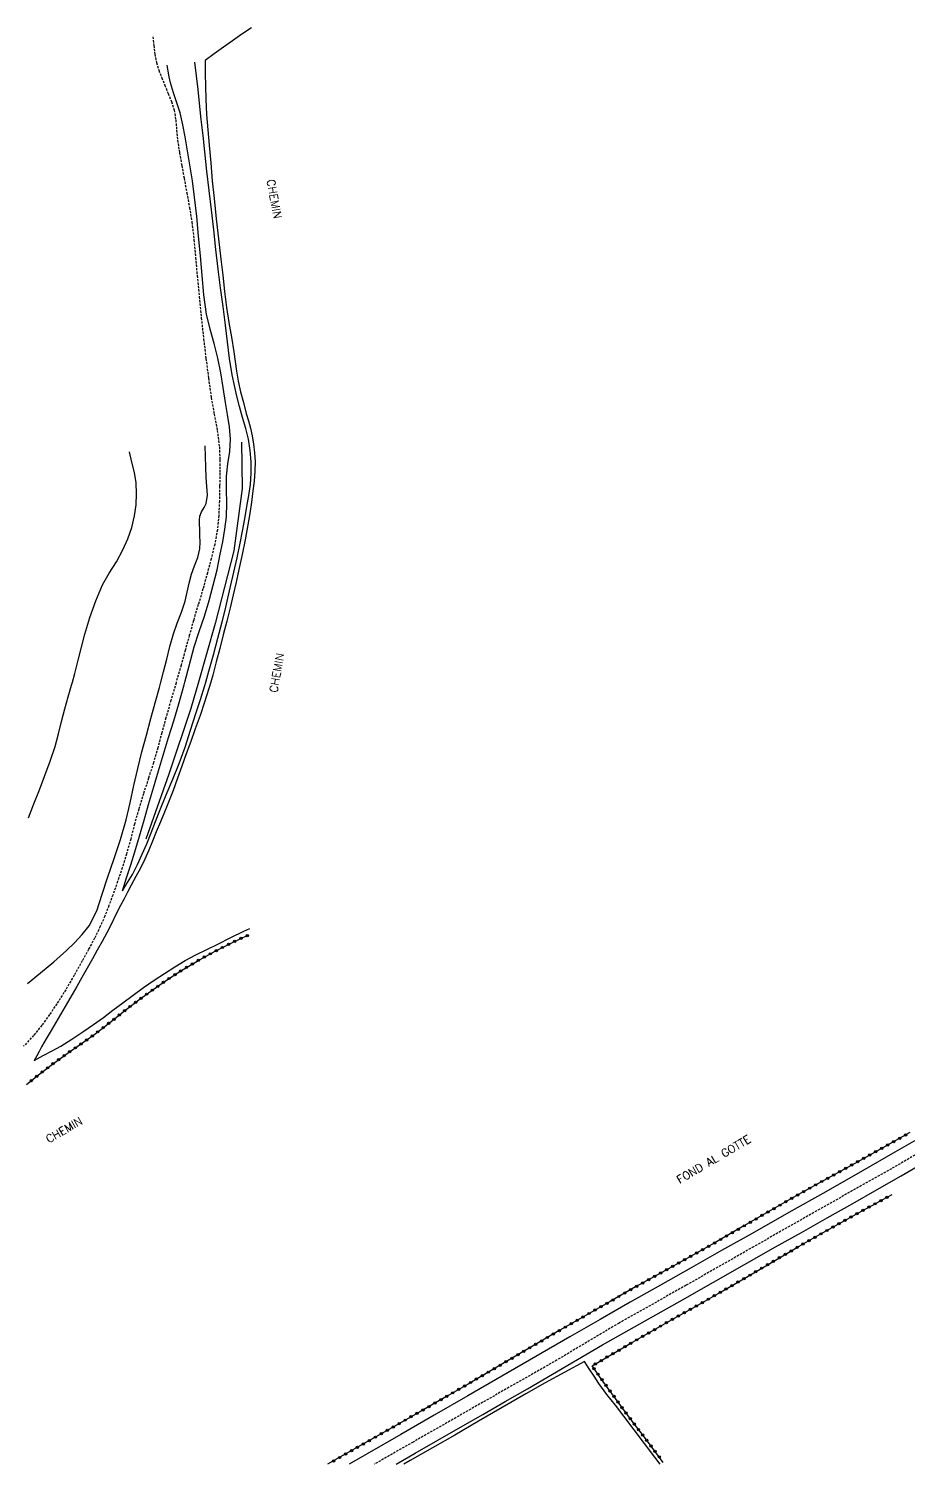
# Model space of a CAD drawing. Header units: millimetres. Extents: x 192000 to 193000, y 106000 to 107000.
# Drawn here: x 192566.7 to 192759.1, y 106000 to 106313.9 of the extents above; entities that cross this region are included whole.
import ezdxf

# ---------------------------------------------------------------- set-up
doc = ezdxf.new("R2010")
doc.units = ezdxf.units.MM
doc.linetypes.add('DASHED', pattern=[0.75, 0.5, -0.25])
doc.layers.get('0').update_dxf_attribs({"linetype": 'CONTINUOUS'})
for name, color, linetype in [('W0001', 6, 'DASHED'), ('W0008', 7, 'CONTINUOUS'), ('W0070', 7, 'DASHED'), ('W0211', 2, 'CONTINUOUS'), ('W0214', 2, 'CONTINUOUS'), ('W0300', 7, 'CONTINUOUS'), ('W0323', 7, 'CONTINUOUS'), ('W0330', 7, 'CONTINUOUS'), ('W0989', 7, 'CONTINUOUS')]:
    doc.layers.add(name, color=color, linetype=linetype)
doc.styles.get("Standard").update_dxf_attribs({"font": 'romans.shx', "width": 0.85})

# ---------------------------------------------------------------- blocks, each defined once
blk = doc.blocks.new('t323o')
at = {"color": 0, "linetype": 'Continuous'}
for radius in [0.25, 0.15]:
    blk.add_circle((0, 0), radius, dxfattribs=at)

msp = doc.modelspace()

# ---------------------------------------------------------------- linework, layer by layer
at = {"layer": 'W0001'}
msp.add_lwpolyline([(192772.22, 106074.36), (192755.39, 106064.63), (192738.38, 106055.04), (192725.24, 106047.56), (192710.5, 106039.15), (192695.82, 106030.89), (192681.57, 106022.41), (192666.01, 106013.57), (192650.78, 106004.87), (192642.23, 106000)], dxfattribs=at)
at = {"layer": 'W0008'}
for points in [[(192770.38, 106076.36), (192763.27, 106072.3), (192756.16, 106068.23), (192749.05, 106064.17), (192741.01, 106059.6), (192732.97, 106055.05), (192724.92, 106050.49), (192718.24, 106046.72), (192711.57, 106042.96), (192704.89, 106039.18), (192698.27, 106035.42), (192691.65, 106031.65), (192685.04, 106027.86), (192677.6, 106023.58), (192670.17, 106019.27), (192662.74, 106014.97), (192655.4, 106010.73), (192648.06, 106006.48), (192640.7, 106002.25), (192636.78, 106000)], [(192647.04, 106000), (192651.22, 106002.41), (192656.17, 106005.26), (192661.11, 106008.1), (192666.01, 106010.91), (192670.91, 106013.72), (192675.8, 106016.53), (192681.27, 106019.72), (192686.73, 106022.93), (192692.21, 106026.11), (192698.03, 106029.41), (192703.87, 106032.69), (192709.7, 106035.97), (192716.48, 106039.82), (192723.25, 106043.69), (192730.03, 106047.55), (192735.68, 106050.71), (192741.33, 106053.87), (192746.96, 106057.05), (192752.24, 106060.05), (192757.51, 106063.07), (192762.76, 106066.11)]]:
    msp.add_lwpolyline(points, dxfattribs=at)
at = {"layer": 'W0070'}
for points in [[(192593.84, 106312.14), (192594.04, 106310.24), (192594.25, 106308.34), (192594.6, 106306.47), (192595.13, 106304.81), (192595.78, 106303.18), (192596.43, 106301.56), (192597.17, 106299.75), (192597.9, 106297.94), (192598.49, 106296.1), (192598.85, 106293.93), (192599.03, 106291.72), (192599.24, 106289.52), (192599.67, 106286.74), (192600.16, 106283.97), (192600.66, 106281.2), (192601.25, 106278), (192601.85, 106274.8), (192602.38, 106271.59), (192602.83, 106267.7), (192603.17, 106263.8), (192603.52, 106259.9), (192603.97, 106255.27), (192604.43, 106250.65), (192604.93, 106246.03), (192605.45, 106241.76), (192606, 106237.49), (192606.61, 106233.22), (192607.24, 106229.64), (192607.92, 106226.06), (192608.38, 106222.46), (192608.5, 106219.59), (192608.5, 106216.71), (192608.44, 106213.83), (192608.38, 106210.64), (192608.25, 106207.46), (192607.94, 106204.3), (192607.36, 106201.14), (192606.59, 106198.01), (192605.77, 106194.89), (192604.8, 106191.42), (192603.75, 106187.96), (192602.73, 106184.5), (192601.81, 106181.24), (192600.91, 106177.97), (192600, 106174.71), (192598.94, 106171)], [(192598.94, 106171), (192598.9, 106170.86), (192597.78, 106167.02), (192596.68, 106163.18), (192595.78, 106159.91), (192594.89, 106156.64), (192593.95, 106153.38), (192592.89, 106150), (192591.78, 106146.63), (192590.73, 106143.24), (192589.83, 106139.98), (192588.98, 106136.7), (192588.07, 106133.43), (192587.13, 106130.42), (192586.13, 106127.43), (192585.07, 106124.46), (192584.21, 106122.15), (192583.3, 106119.84), (192582.32, 106117.57), (192581.09, 106115.04), (192579.76, 106112.56), (192578.39, 106110.09), (192576.62, 106106.91), (192574.78, 106103.76), (192572.83, 106100.68), (192571.22, 106098.31), (192569.54, 106095.99), (192567.75, 106093.76), (192565.55, 106091.39)]]:
    msp.add_lwpolyline(points, dxfattribs=at)
at = {"layer": 'W0211'}
for points in [[(192605.39, 106171), (192606.1, 106173.39), (192607.11, 106176.99), (192608.06, 106180.6), (192608.99, 106184.21), (192609.62, 106186.79), (192610.24, 106189.36), (192610.84, 106191.94), (192611.57, 106195.08), (192612.28, 106198.23), (192612.94, 106201.38), (192613.47, 106204.06), (192613.97, 106206.75), (192614.42, 106209.44), (192614.81, 106211.85), (192615.16, 106214.26), (192615.35, 106216.68), (192615.32, 106219.16), (192615.11, 106221.66), (192614.74, 106224.12), (192614.18, 106226.51), (192613.46, 106228.88), (192612.77, 106231.26), (192612.2, 106233.56), (192611.67, 106235.87), (192611.19, 106238.19), (192610.61, 106241.81), (192610.16, 106245.45), (192609.72, 106249.1), (192609.18, 106253.16), (192608.65, 106257.22), (192608.14, 106261.28), (192607.63, 106265.61), (192607.14, 106269.93), (192606.65, 106274.26), (192606.16, 106278.5), (192605.67, 106282.74), (192605.2, 106286.98), (192604.81, 106290.52), (192604.42, 106294.07), (192604.03, 106297.61), (192603.71, 106300.59), (192603.38, 106303.58), (192603.05, 106306.56)], [(192595.57, 106171), (192596.19, 106173.28), (192596.89, 106176.04), (192597.58, 106178.81), (192598.35, 106181.55), (192599.18, 106183.94), (192600.08, 106186.31), (192600.88, 106188.71), (192601.37, 106190.67), (192601.81, 106192.65), (192602.3, 106194.62), (192602.94, 106196.46), (192603.64, 106198.28), (192604.11, 106200.14), (192604.19, 106201.6), (192604.14, 106203.07), (192604.1, 106204.55), (192604.05, 106205.48), (192604, 106206.41), (192604.09, 106207.32), (192604.48, 106208.26), (192605.05, 106209.17), (192605.5, 106210.1), (192605.75, 106211.92), (192605.64, 106213.82), (192605.51, 106215.73), (192605.45, 106218.05), (192605.37, 106220.38), (192605.29, 106222.71)], [(192566.39, 106105.14), (192569.29, 106107.48), (192572.2, 106109.83), (192574.96, 106112.32), (192576.71, 106114.04), (192578.39, 106115.83), (192579.87, 106117.74), (192581.55, 106121.04), (192582.76, 106124.63), (192583.9, 106128.24), (192585.36, 106132.43), (192586.73, 106136.64), (192587.97, 106140.89), (192588.87, 106144.62), (192589.67, 106148.39), (192590.52, 106152.14), (192591.45, 106155.78), (192592.42, 106159.42), (192593.41, 106163.05), (192594.33, 106166.46), (192595.27, 106169.87), (192595.57, 106171)], [(192587.2, 106125.4), (192587.93, 106126.59), (192588.67, 106127.77), (192589.37, 106128.96), (192590.49, 106131.15), (192591.5, 106133.38), (192592.48, 106135.64), (192593.47, 106138.07), (192594.41, 106140.52), (192595.36, 106142.97), (192596.78, 106146.38), (192598.21, 106149.78), (192599.58, 106153.21), (192600.87, 106156.83), (192602.08, 106160.48), (192603.26, 106164.14), (192604.23, 106167.22), (192605.19, 106170.3), (192605.39, 106171)]]:
    msp.add_lwpolyline(points, dxfattribs=at)
at = {"layer": 'W0214'}
for points in [[(192600.8, 106171), (192601.74, 106174.58), (192602.9, 106178.73), (192603.98, 106182.11), (192605.1, 106185.47), (192606.14, 106188.86), (192607.05, 106192.22), (192607.87, 106195.6), (192608.59, 106199.01), (192609.13, 106201.72), (192609.61, 106204.44), (192609.94, 106207.18), (192610.02, 106210.13), (192609.93, 106213.1), (192609.96, 106216.06), (192610.26, 106218.76), (192610.65, 106221.46), (192610.83, 106224.15), (192610.62, 106226.84), (192610.18, 106229.52), (192609.73, 106232.19), (192609.22, 106235.41), (192608.68, 106238.63), (192608.05, 106241.82), (192607.24, 106245.04), (192606.35, 106248.23), (192605.6, 106251.46), (192605, 106255.68), (192604.63, 106259.94), (192604.27, 106264.2), (192603.85, 106268.5), (192603.43, 106272.8), (192602.94, 106277.08), (192602.47, 106280.61), (192601.94, 106284.13), (192601.35, 106287.65), (192600.89, 106290.26), (192600.39, 106292.87), (192599.79, 106295.46), (192599.11, 106297.66), (192598.35, 106299.85), (192597.7, 106302.07), (192597.43, 106303.34), (192597.19, 106304.62), (192596.95, 106305.91)], [(192576.24, 106171), (192576.78, 106172.93), (192577.5, 106175.79), (192578.19, 106178.66), (192578.96, 106181.5), (192580.08, 106185.16), (192581.34, 106188.78), (192582.83, 106192.29), (192584.29, 106194.84), (192585.89, 106197.33), (192587.29, 106199.91), (192588.33, 106202.34), (192589.21, 106204.84), (192589.83, 106207.39), (192590.16, 106209.78), (192590.27, 106212.21), (192590.17, 106214.62), (192589.81, 106216.88), (192589.25, 106219.12), (192588.7, 106221.35)], [(192566.62, 106141.35), (192567.82, 106144.4), (192569.01, 106147.45), (192570.2, 106150.6), (192571.37, 106153.76), (192572.44, 106156.94), (192573.2, 106159.68), (192573.88, 106162.43), (192574.58, 106165.18), (192575.31, 106167.77), (192576.06, 106170.35), (192576.24, 106171)], [(192587.2, 106125.4), (192588.1, 106128.23), (192589, 106131.05), (192589.88, 106133.88), (192590.9, 106137.34), (192591.9, 106140.81), (192592.9, 106144.28), (192593.97, 106147.94), (192595.04, 106151.6), (192596.13, 106155.26), (192597.26, 106158.92), (192598.4, 106162.59), (192599.51, 106166.26), (192600.65, 106170.41), (192600.8, 106171)]]:
    msp.add_lwpolyline(points, dxfattribs=at)
at = {"layer": 'W0300'}
for points in [[(192613.21, 106223.48), (192613.36, 106213.33), (192611.52, 106199.75), (192607.49, 106183.87), (192603.79, 106171)], [(192603.79, 106171), (192602.12, 106165.23), (192597.33, 106150.89), (192592.31, 106136.7)]]:
    msp.add_lwpolyline(points, dxfattribs=at)
at = {"layer": 'W0323'}
for points in [[(192566.2, 106083.07), (192569.16, 106085.41), (192572.15, 106087.71), (192575.07, 106089.8), (192578.02, 106091.85), (192580.95, 106093.93), (192584.33, 106096.54), (192587.68, 106099.2), (192591.08, 106101.79), (192593.92, 106103.84), (192596.8, 106105.84), (192599.74, 106107.75), (192603.55, 106110.04), (192607.45, 106112.19), (192611.42, 106114.19), (192614.49, 106115.6)], [(192759.39, 106072.53), (192753.49, 106069.19), (192747.36, 106065.8), (192741.22, 106062.43), (192735.09, 106059.02), (192728.92, 106055.48), (192722.77, 106051.89), (192716.6, 106048.34), (192710.89, 106045.14), (192705.15, 106041.96), (192699.43, 106038.77), (192693.89, 106035.63), (192688.36, 106032.47), (192682.85, 106029.29), (192676.15, 106025.39), (192669.46, 106021.46), (192662.77, 106017.55), (192657.57, 106014.55), (192652.36, 106011.57), (192647.15, 106008.58), (192640.96, 106005.05), (192634.76, 106001.53), (192632.07, 106000)], [(192705.48, 106000.42), (192703.85, 106002.61), (192701.36, 106005.9), (192698.86, 106009.17), (192696.4, 106012.47), (192694.22, 106015.47), (192692.07, 106018.49), (192689.92, 106021.51), (192694.17, 106024), (192698.42, 106026.49), (192702.67, 106028.96), (192707.94, 106031.94), (192713.21, 106034.9), (192718.48, 106037.89), (192724.07, 106041.15), (192729.64, 106044.44), (192735.24, 106047.69), (192739.81, 106050.29), (192744.4, 106052.87), (192749, 106055.42), (192751.18, 106056.62), (192753.36, 106057.8), (192755.54, 106058.99)]]:
    msp.add_lwpolyline(points, dxfattribs=at)
at = {"layer": 'W0330'}
for points in [[(192615.41, 106314.09), (192613.32, 106312.69), (192611.25, 106311.27), (192609.25, 106309.85), (192607.26, 106308.4), (192605.27, 106306.96), (192605.29, 106304.13), (192605.32, 106301.31), (192605.39, 106298.48), (192605.59, 106295.13), (192605.87, 106291.79), (192606.16, 106288.44), (192606.49, 106284.54), (192606.84, 106280.64), (192607.22, 106276.74), (192607.7, 106272.33), (192608.22, 106267.93), (192608.73, 106263.52), (192609.12, 106259.98), (192609.51, 106256.43), (192609.96, 106252.9), (192610.47, 106249.68), (192611.03, 106246.48), (192611.56, 106243.27), (192611.84, 106241.13), (192612.11, 106238.98), (192612.46, 106236.84), (192613, 106234.48), (192613.63, 106232.13), (192614.27, 106229.79), (192614.72, 106228.16), (192615.17, 106226.53), (192615.55, 106224.88), (192615.87, 106223.02), (192616.1, 106221.14), (192616.21, 106219.26), (192616.17, 106217.12), (192615.97, 106214.98), (192615.73, 106212.84), (192615.41, 106210.35), (192615.02, 106207.87), (192614.6, 106205.39), (192614, 106202.14), (192613.34, 106198.9), (192612.65, 106195.67), (192612.04, 106192.87), (192611.41, 106190.08), (192610.76, 106187.3), (192610.02, 106184.33), (192609.24, 106181.36), (192608.46, 106178.39), (192607.7, 106175.46), (192606.93, 106172.52), (192606.49, 106171)], [(192606.49, 106171), (192606.1, 106169.61), (192605.16, 106166.66), (192604.15, 106163.72), (192603.12, 106160.8), (192602.14, 106158.07), (192601.14, 106155.35), (192600.14, 106152.63), (192599.2, 106150), (192598.26, 106147.36), (192597.27, 106144.75), (192596.39, 106142.59), (192595.47, 106140.44), (192594.56, 106138.29), (192593.74, 106136.28), (192592.92, 106134.27), (192592.05, 106132.29), (192591.1, 106130.37), (192590.1, 106128.49), (192589.09, 106126.6), (192588.32, 106125.13), (192587.55, 106123.66), (192586.78, 106122.19), (192585.77, 106120.19), (192584.77, 106118.19), (192583.74, 106116.21), (192582.71, 106114.29), (192581.66, 106112.39), (192580.61, 106110.5), (192579.47, 106108.47), (192578.33, 106106.46), (192577.17, 106104.44), (192575.66, 106101.82), (192574.13, 106099.21), (192572.61, 106096.59), (192571.57, 106094.82), (192570.53, 106093.04), (192569.51, 106091.25), (192568.97, 106090.28), (192568.44, 106089.3), (192567.9, 106088.32), (192569.85, 106089.35), (192571.8, 106090.38), (192573.71, 106091.45), (192576.14, 106092.95), (192578.52, 106094.52), (192580.87, 106096.15), (192583.01, 106097.72), (192585.11, 106099.33), (192587.23, 106100.92), (192589.52, 106102.6), (192591.82, 106104.25), (192594.15, 106105.86), (192596.37, 106107.34), (192598.61, 106108.77), (192600.9, 106110.13), (192603.26, 106111.4), (192605.67, 106112.59), (192608.08, 106113.76), (192610.88, 106115.17), (192613.7, 106116.56), (192615.07, 106117.17)], [(192704.79, 106000.03), (192703.65, 106001.56), (192701.38, 106004.57), (192699.1, 106007.56), (192696.82, 106010.55), (192695, 106012.91), (192693.17, 106015.26), (192691.42, 106017.66), (192690.34, 106019.26), (192689.3, 106020.88), (192688.25, 106022.5), (192683.97, 106020.15), (192679.68, 106017.8), (192675.42, 106015.42), (192670.22, 106012.43), (192665.05, 106009.4), (192659.87, 106006.38), (192655.01, 106003.6), (192650.15, 106000.83), (192648.71, 106000)]]:
    msp.add_lwpolyline(points, dxfattribs=at)

# ---------------------------------------------------------------- block references
at = {"layer": 'W0323'}
for p, rotation in [((192609.05, 106113), 26.75519134026642), ((192610.39, 106113.68), 26.75519134026642), ((192611.74, 106114.34), 24.62297953230149), ((192613.1, 106114.97), 24.62297953230149), ((192614.47, 106115.59), 24.62297953230149), ((192603.77, 106110.16), 28.8846393658501), ((192605.08, 106110.89), 28.8846393658501), ((192606.4, 106111.61), 28.8846393658501), ((192607.72, 106112.33), 26.75519134026642), ((192598.65, 106107.04), 33.11372546082052), ((192599.91, 106107.85), 31.0057346919207), ((192601.19, 106108.63), 31.0057346919207), ((192602.48, 106109.4), 31.0057346919207), ((192593.69, 106103.67), 35.74486396300031), ((192594.92, 106104.53), 34.76440747492316), ((192596.15, 106105.38), 34.76440747492316), ((192597.39, 106106.22), 33.11372546082052), ((192590.06, 106101.01), 37.31765843895533), ((192591.25, 106101.91), 35.74486396300031), ((192592.47, 106102.79), 35.74486396300031), ((192585.32, 106097.32), 38.49660266237476), ((192586.5, 106098.26), 38.49660266237476), ((192587.67, 106099.19), 38.49660266237476), ((192588.86, 106100.1), 37.31765843895533), ((192581.77, 106094.56), 37.59637734587081), ((192582.96, 106095.48), 37.59637734587081), ((192584.15, 106096.39), 37.59637734587081), ((192576.89, 106091.06), 34.69010855668816), ((192578.13, 106091.92), 35.46906012444639), ((192579.35, 106092.79), 35.46906012444639), ((192580.57, 106093.66), 35.46906012444639), ((192573.22, 106088.47), 35.63785162269252), ((192574.43, 106089.35), 35.63785162269252), ((192575.66, 106090.21), 34.69010855668816), ((192568.44, 106084.84), 38.43937714494649), ((192569.62, 106085.77), 37.46493627657029), ((192570.81, 106086.68), 37.46493627657029), ((192572, 106087.59), 37.46493627657029), ((192567.26, 106083.91), 38.43937714494649), ((192753.27, 106069.07), 208.9640844972971), ((192754.58, 106069.8), 209.4691709427256), ((192755.88, 106070.54), 209.4691709427256), ((192757.19, 106071.28), 209.4691709427256), ((192758.49, 106072.02), 209.4691709427256), ((192748.02, 106066.16), 208.9640844972971), ((192749.33, 106066.89), 208.9640844972971), ((192750.64, 106067.62), 208.9640844972971), ((192751.96, 106068.34), 208.9640844972971), ((192742.76, 106063.28), 208.7337828514411), ((192744.07, 106064), 208.7337828514411), ((192745.39, 106064.72), 208.7337828514411), ((192746.71, 106065.44), 208.7337828514411), ((192736.2, 106059.64), 209.0887507947017), ((192737.51, 106060.37), 209.0887507947017), ((192738.82, 106061.1), 209.0887507947017), ((192740.13, 106061.83), 209.0887507947017), ((192741.44, 106062.55), 208.7337828514411), ((192730.99, 106056.66), 209.8826760779515), ((192732.29, 106057.41), 209.8826760779515), ((192733.59, 106058.16), 209.8826760779515), ((192734.89, 106058.91), 209.8826760779515), ((192751.78, 106056.95), 28.55526320940978), ((192753.1, 106057.66), 28.55526320940978), ((192754.42, 106058.38), 28.54602863414047), ((192725.8, 106053.66), 210.2500638843608), ((192727.09, 106054.41), 210.2500638843608), ((192728.39, 106055.17), 210.2500638843608), ((192729.69, 106055.92), 209.8826760779515), ((192745.21, 106053.32), 29.01970827392772), ((192746.53, 106054.05), 29.01970827392772), ((192747.84, 106054.78), 29.01970827392772), ((192749.15, 106055.51), 28.70065438037213), ((192750.47, 106056.23), 28.70065438037213), ((192720.61, 106050.64), 209.936585406329), ((192721.91, 106051.39), 209.936585406329), ((192723.21, 106052.14), 210.2500638843608), ((192724.5, 106052.9), 210.2500638843608), ((192739.98, 106050.39), 29.34648453666939), ((192741.29, 106051.12), 29.34648453666939), ((192742.6, 106051.86), 29.34648453666939), ((192743.9, 106052.59), 29.34648453666939), ((192715.4, 106047.66), 209.2482160864274), ((192716.71, 106048.4), 209.936585406329), ((192718.01, 106049.15), 209.936585406329), ((192719.31, 106049.9), 209.936585406329), ((192734.77, 106047.42), 30.17868234084309), ((192736.07, 106048.16), 29.64898999865935), ((192737.37, 106048.91), 29.64898999865935), ((192738.68, 106049.65), 29.64898999865935), ((192708.85, 106044.01), 208.9662948283671), ((192710.16, 106044.74), 208.9662948283671), ((192711.47, 106045.47), 209.2482160864274), ((192712.78, 106046.2), 209.2482160864274), ((192714.09, 106046.93), 209.2482160864274), ((192729.58, 106044.4), 30.54769675144086), ((192730.88, 106045.16), 30.17868234084309), ((192732.18, 106045.91), 30.17868234084309), ((192733.47, 106046.66), 30.17868234084309), ((192703.61, 106041.1), 209.1777329837233), ((192704.92, 106041.83), 209.1777329837233), ((192706.23, 106042.56), 208.9662948283671), ((192707.54, 106043.28), 208.9662948283671), ((192724.42, 106041.35), 30.54769675144086), ((192725.71, 106042.11), 30.54769675144086), ((192727, 106042.88), 30.54769675144086), ((192728.29, 106043.64), 30.54769675144086), ((192698.37, 106038.17), 209.5562658391662), ((192699.68, 106038.9), 209.1777329837233), ((192700.99, 106039.64), 209.1777329837233), ((192702.3, 106040.37), 209.1777329837233), ((192717.93, 106037.58), 29.55113670037133), ((192719.23, 106038.33), 30.25006388438612), ((192720.53, 106039.08), 30.25006388438612), ((192721.83, 106039.84), 30.25006388438612), ((192723.12, 106040.59), 30.25006388438612), ((192691.85, 106034.46), 209.7582762460471), ((192693.15, 106035.2), 209.7582762460471), ((192694.46, 106035.95), 209.5562658391662), ((192695.76, 106036.69), 209.5562658391662), ((192697.07, 106037.43), 209.5562658391662), ((192712.71, 106034.62), 29.27988364270992), ((192714.02, 106035.36), 29.55113670037133), ((192715.32, 106036.1), 29.55113670037133), ((192716.63, 106036.84), 29.55113670037133), ((192686.65, 106031.48), 209.9312755272691), ((192687.94, 106032.22), 209.9312755272691), ((192689.25, 106032.97), 209.7582762460471), ((192690.55, 106033.72), 209.7582762460471), ((192707.48, 106031.68), 29.57694850459598), ((192708.79, 106032.42), 29.27988364270992), ((192710.1, 106033.15), 29.27988364270992), ((192711.41, 106033.89), 29.27988364270992), ((192681.45, 106028.48), 210.2234504615363), ((192682.75, 106029.23), 210.2234504615363), ((192684.05, 106029.98), 209.9312755272691), ((192685.35, 106030.73), 209.9312755272691), ((192702.27, 106028.72), 30.11897114317379), ((192703.57, 106029.46), 29.57694850459598), ((192704.87, 106030.2), 29.57694850459598), ((192706.18, 106030.94), 29.57694850459598), ((192676.27, 106025.46), 210.2234504615363), ((192677.56, 106026.21), 210.2234504615363), ((192678.86, 106026.97), 210.2234504615363), ((192680.15, 106027.72), 210.2234504615363), ((192697.08, 106025.7), 30.3486414283127), ((192698.37, 106026.46), 30.3486414283127), ((192699.67, 106027.21), 30.11897114317379), ((192700.97, 106027.97), 30.11897114317379), ((192671.09, 106022.42), 210.4351916270794), ((192672.38, 106023.18), 210.4351916270794), ((192673.68, 106023.94), 210.4351916270794), ((192674.97, 106024.7), 210.4351916270794), ((192690.61, 106021.91), 30.3586895833262), ((192691.9, 106022.67), 30.3586895833262), ((192693.2, 106023.43), 30.3586895833262), ((192694.49, 106024.19), 30.3486414283127), ((192695.78, 106024.94), 30.3486414283127), ((192665.91, 106019.39), 210.2665460864567), ((192667.21, 106020.14), 210.2665460864567), ((192668.5, 106020.9), 210.2665460864567), ((192669.8, 106021.66), 210.4351916270794), ((192690.34, 106020.93), 125.4352516996907), ((192691.21, 106019.71), 125.4352516996907), ((192659.42, 106015.62), 209.9768707078819), ((192660.72, 106016.37), 209.9768707078819), ((192662.02, 106017.12), 209.9768707078819), ((192663.32, 106017.88), 210.2665460864567), ((192664.62, 106018.63), 210.2665460864567), ((192692.08, 106018.49), 125.4352516996907), ((192692.95, 106017.27), 125.4352516996907), ((192693.82, 106016.05), 125.4352516996907), ((192654.22, 106012.63), 209.8395556372871), ((192655.52, 106013.38), 209.8395556372871), ((192656.83, 106014.13), 209.8395556372871), ((192658.13, 106014.87), 209.9768707078819), ((192694.69, 106014.83), 125.9114500000643), ((192695.57, 106013.61), 125.9114500000643), ((192649.02, 106009.65), 209.7803915368845), ((192650.32, 106010.4), 209.7803915368845), ((192651.62, 106011.14), 209.7803915368845), ((192652.92, 106011.89), 209.8395556372871), ((192696.45, 106012.4), 126.789226843941), ((192697.35, 106011.2), 126.789226843941), ((192698.25, 106010), 126.789226843941), ((192643.81, 106006.68), 209.6950155311168), ((192645.11, 106007.42), 209.6950155311168), ((192646.41, 106008.16), 209.6950155311168), ((192647.71, 106008.91), 209.7803915368845), ((192699.15, 106008.8), 127.3065821065494), ((192700.06, 106007.6), 127.3065821065494), ((192700.97, 106006.41), 127.3065821065494), ((192638.59, 106003.71), 209.6122362541152), ((192639.9, 106004.45), 209.6122362541152), ((192641.2, 106005.19), 209.6950155311168), ((192642.5, 106005.93), 209.6950155311168), ((192701.87, 106005.22), 127.1564297922283), ((192702.78, 106004.02), 127.1564297922283), ((192633.38, 106000.74), 209.6591092359691), ((192634.68, 106001.48), 209.6591092359691), ((192635.98, 106002.23), 209.6122362541152), ((192637.29, 106002.97), 209.6122362541152), ((192703.69, 106002.83), 127.1564297922283), ((192704.59, 106001.63), 126.7422133123214)]:
    msp.add_blockref('t323o', p, dxfattribs=dict(at, rotation=rotation))

# ---------------------------------------------------------------- texts
at = {"layer": 'W0989'}
for s, rotation, p in [('CHEMIN', 280.4496, (192618.74, 106280.78)), ('CHEMIN', 79.9046, (192621.02, 106168.61)), ('CHEMIN', 30.2802, (192571.09, 106070.15)), ('FOND AL GOTTE', 30.438, (192709.07, 106061.3))]:
    msp.add_text(s, height=1.75, rotation=rotation, dxfattribs=at).set_placement(p)

doc.saveas('drawing.dxf')
